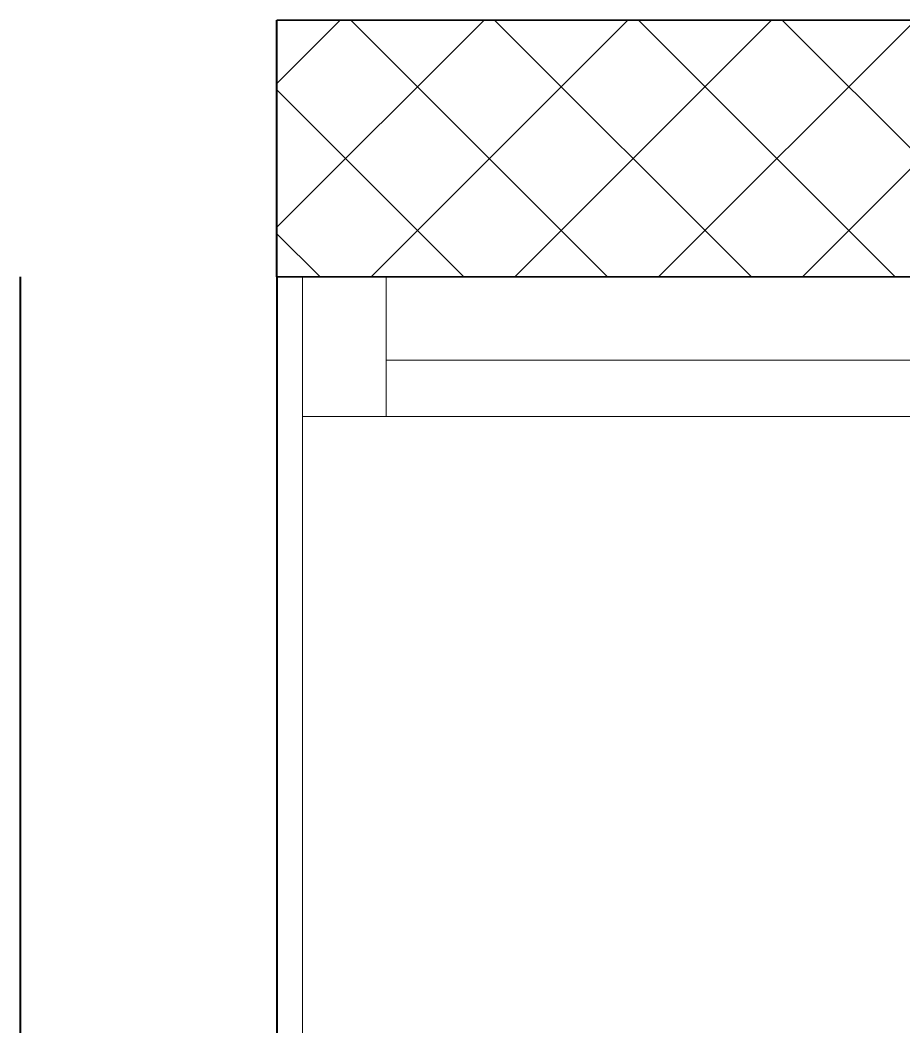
# Model space of a CAD drawing. Extents: x 65572 to 67208, y 30718 to 33598.
# Drawn here: x 67064.14 to 67081.35, y 32421.36 to 32440.97 of the extents above; entities that cross this region are included whole.
import ezdxf

# ---------------------------------------------------------------- set-up
doc = ezdxf.new("R2010")
doc.units = 0
doc.header["$LTSCALE"] = 0.5
doc.header["$MEASUREMENT"] = 0
doc.layers.get('0').update_dxf_attribs({"linetype": 'CONTINUOUS'})
for name, color, linetype, lineweight in [('Framing', 142, 'CONTINUOUS', 13), ('Hatches', 8, 'CONTINUOUS', 5), ('Layout', 154, 'CONTINUOUS', 5), ('Structure', 7, 'CONTINUOUS', 40), ('Viewed', 150, 'CONTINUOUS', 9), ('Walls', 7, 'CONTINUOUS', 35)]:
    doc.layers.add(name, color=color, linetype=linetype, lineweight=lineweight)

msp = doc.modelspace()

# ---------------------------------------------------------------- hatches: boundary and pattern name
at = {"layer": 'Hatches'}
h = msp.add_hatch(dxfattribs=at)
h.set_pattern_fill('ANSI37', color=256, scale=15.838381, style=0)
h.set_pattern_definition([(135, (66012.1274, 32203.0825), (-1.3999283, -1.3999283), []), (225, (66012.1274, 32203.0825), (1.3999283, -1.3999283), [])])
h.paths.add_polyline_path([(67203.12, 32440.968), (67203.12, 32435.968), (67187.12, 32435.968), (67069.138, 32435.968), (67069.138, 32440.968)])

# ---------------------------------------------------------------- linework, layer by layer
at = {"color": 0}
msp.add_line((67069.138, 32435.968), (67069.638, 32435.968), dxfattribs=at)
at = {"layer": 'Framing'}
for p, q in [((67069.638, 32435.968), (67069.638, 32239.968)), ((67069.638, 32435.968), (67071.263, 32435.968)), ((67071.263, 32435.968), (67069.638, 32435.968)), ((67069.638, 32435.718), (67069.638, 32433.251))]:
    msp.add_line(p, q, dxfattribs=at)
at = {"layer": 'Layout', "linetype": 'ByBlock'}
msp.add_line((67069.638, 32433.251), (67087.337, 32433.251), dxfattribs=at)
at = {"layer": 'Structure'}
for p, q in [((67069.138, 32435.968), (67069.138, 32440.968)), ((67064.138, 32435.968), (67064.138, 32239.914)), ((67069.138, 32435.968), (67069.138, 32239.914))]:
    msp.add_line(p, q, dxfattribs=at)
at = {"layer": 'Viewed', "linetype": 'ByBlock'}
for p, q in [((67071.263, 32435.56), (67071.263, 32435.968)), ((67071.263, 32433.251), (67071.263, 32435.968)), ((67071.263, 32435.968), (67071.263, 32434.343)), ((67071.263, 32434.343), (67172.476, 32434.343))]:
    msp.add_line(p, q, dxfattribs=at)
at = {"layer": 'Walls'}
for p, q in [((67203.12, 32440.968), (67069.138, 32440.968)), ((67069.138, 32435.968), (67203.12, 32435.968))]:
    msp.add_line(p, q, dxfattribs=at)

doc.saveas('drawing.dxf')
